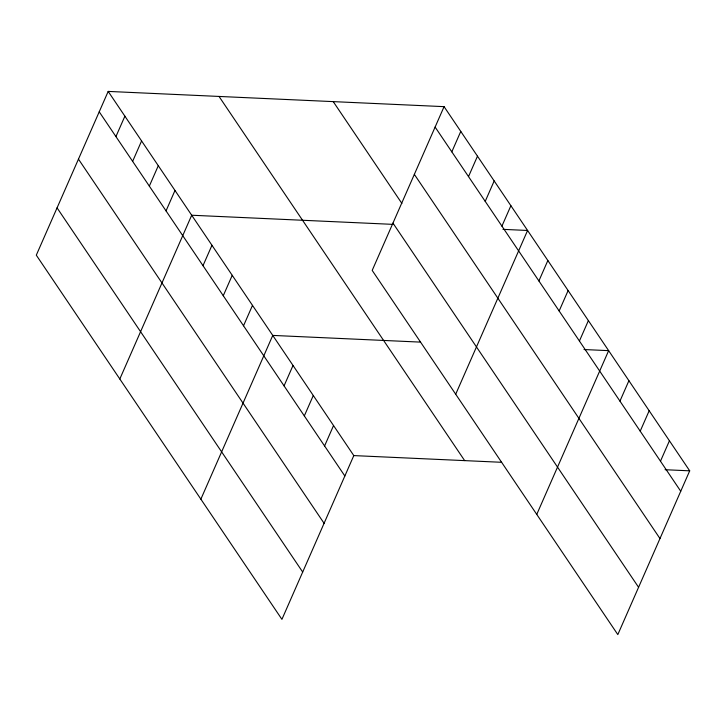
<?xml version="1.0" encoding="UTF-8"?>
<svg xmlns="http://www.w3.org/2000/svg" width="726" height="726" viewBox="0 0 726 726"><rect width="100%" height="100%" fill="white"/><g stroke="black" fill="none" stroke-linecap="round" stroke-linejoin="round"><path stroke-width="1.09" d="M108.183 91.412L36.3 255.171L281.924 619.351L353.807 455.592L108.183 91.412L444.076 106.649L689.7 470.829L617.817 634.588L372.193 270.408L444.076 106.649M115.924 136.588L124.89 116.178M132.631 161.353L141.588 140.935M149.329 186.119L158.295 165.7M166.036 210.885L174.993 190.466M119.817 378.99L191.7 215.232L393.229 224.379M202.999 265.689L211.965 245.279M223.263 295.736L232.229 275.317M243.528 325.783L252.494 305.365M200.866 499.17L272.758 335.412L420.545 342.118M284.057 385.869L293.023 365.459M304.321 415.916L313.287 395.498M451.817 151.834L460.774 131.415M324.586 445.964L333.552 425.545M468.515 176.59L477.481 156.181M485.222 201.356L494.179 180.946M501.92 226.122L510.886 205.712M455.701 394.227L527.584 230.469L502.955 229.352M538.892 280.935L547.849 260.516M559.156 310.973L568.113 290.563M579.421 341.02L588.378 320.611M536.759 514.407L608.642 350.649L584.013 349.533M619.95 401.115L628.907 380.696M640.214 431.153L649.171 410.744M660.478 461.201L669.436 440.782M353.807 455.592L501.602 462.299M665.07 469.713L689.7 470.829M435.11 127.068L680.743 491.248M414.346 174.367L659.97 538.547M333.234 101.622L401.895 203.434M392.957 223.109L638.581 587.289M219.025 96.44L464.658 460.62M99.226 111.822L344.85 476.002M78.462 159.13L324.086 523.31M57.064 207.863L302.688 572.043"/></g></svg>
